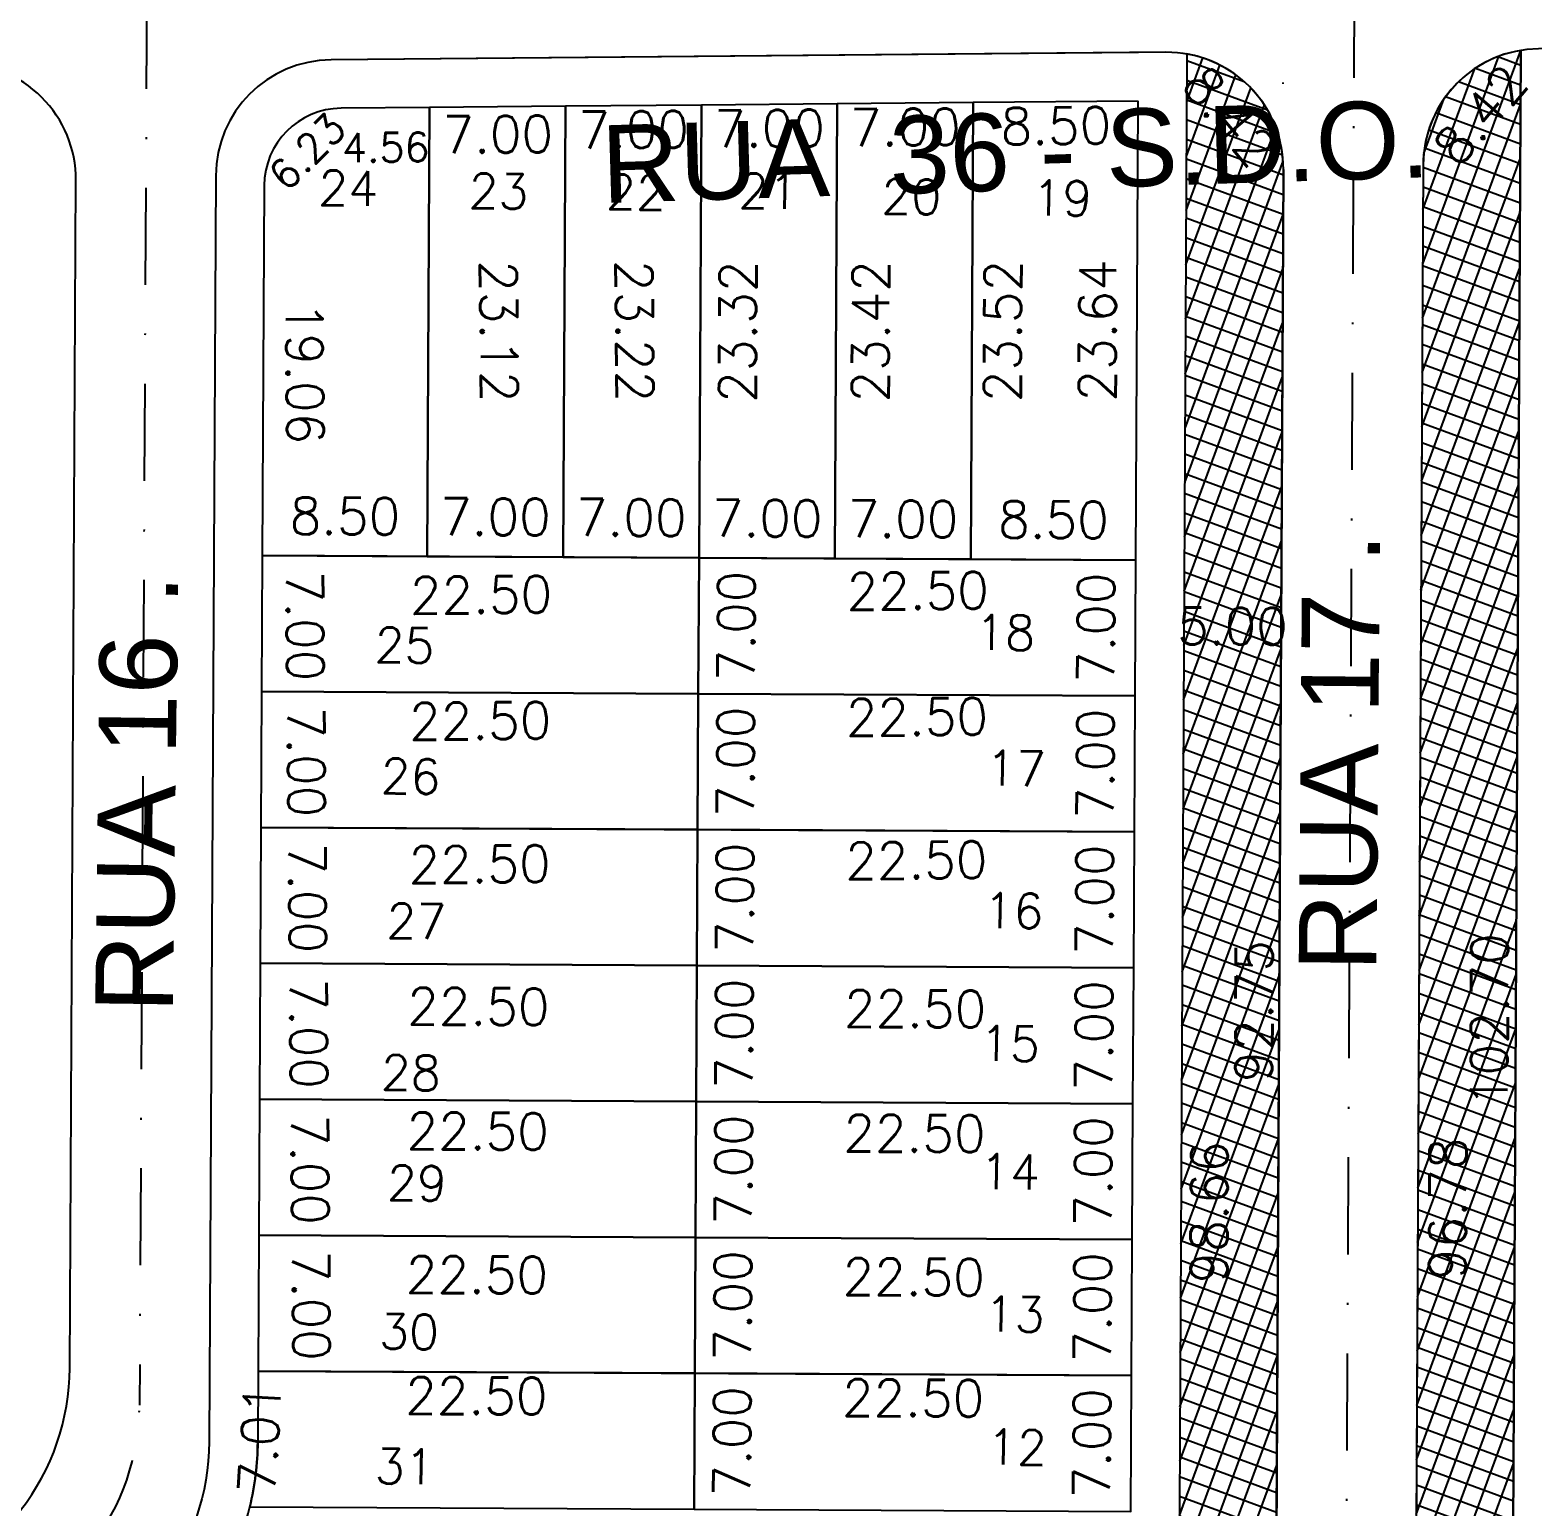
# Model space of a CAD drawing. Header units: millimetres. Extents: x -4430026 to 4783824, y 584 to 9593110.
# Drawn here: x 2604.3 to 2681.7, y 1428.9 to 1505 of the extents above; entities that cross this region are included whole.
import ezdxf
from ezdxf.enums import TextEntityAlignment as Align

# ---------------------------------------------------------------- set-up
doc = ezdxf.new("R2010")
doc.units = ezdxf.units.MM
doc.linetypes.add('CONTINUO', pattern=[0])
doc.linetypes.add('DASHDOT', pattern=[1, 0.5, -0.25, 0, -0.25])
for name, color, linetype in [('Bra-Rua Calçadas', 1, 'Continuous'), ('Calçada', 1, 'Continuous'), ('Cota', 8, 'Continuous'), ('EIXO DAS VIAS', 252, 'DASHDOT'), ('Lotes', 2, 'Continuous'), ('Nomes de Ruas', 3, 'Continuous'), ('Numero de lotes', 5, 'Continuous'), ('Área Verde Alameda etc.', 92, 'Continuous')]:
    doc.layers.add(name, color=color, linetype=linetype)
doc.styles.add('arcad1', font='romans.shx')
doc.styles.add('ARIAL', font='arial.ttf', dxfattribs={"height": 0.25})
doc.styles.add('ROMANS', font='romans.shx')
doc.dimstyles.new('BOLA100', dxfattribs={"dimscale": 0, "dimtxt": 1.9, "dimasz": 0.18, "dimexe": 0.18, "dimexo": 0.063, "dimgap": 0, "dimtad": 1, "dimzin": 4, "dimdsep": 46, "dimtxsty": 'ROMANS', "dimcen": 0.09, "dimse1": 1, "dimse2": 1, "dimsd1": 1, "dimsd2": 1, "dimclrt": 256, "dimaunit": 1, "dimadec": 4, "dimazin": 0, "dimtfac": 1.2, "dimtix": 1, "dimtmove": 2, "dimatfit": 3, "dimfxl": 1, "dimtvp": 2, "dimtolj": 1, "dimtzin": 4, "dimarcsym": 0})
pattern_1 = [(69.82082076, (-350710.31295, -9590084.73025), (-0.894034063135, 0.32857167248), []), (159.82082076, (-350710.31295, -9590084.73025), (-0.32857167248, -0.894034063135), [])]

# ---------------------------------------------------------------- blocks, each defined once
blk = doc.blocks.new('*D5198')
at = {"layer": 'DEFPOINTS', "color": 0}
for p in [(2616.008, 1435.94), (2638.507, 1435.824), (2638.496, 1433.657)]:
    blk.add_point(p, dxfattribs=at)
at = {"layer": 'Cota', "insert": (2627.251, 1434.665), "char_height": 1.9, "attachment_point": 5, "rotation": 359.70531, "style": 'ROMANS'}
blk.add_mtext('\\A1;22.50', dxfattribs=at)
blk = doc.blocks.new('*D5199')
at = {"layer": 'DEFPOINTS', "color": 0}
for p in [(2616.152, 1463.939), (2638.651, 1463.823), (2638.675, 1461.195)]:
    blk.add_point(p, dxfattribs=at)
at = {"layer": 'Cota', "insert": (2627.418, 1462.043), "char_height": 1.9, "attachment_point": 5, "rotation": 0.52059, "style": 'ROMANS'}
blk.add_mtext('\\A1;22.50', dxfattribs=at)
blk = doc.blocks.new('*D5200')
at = {"layer": 'DEFPOINTS', "color": 0}
for p in [(2616.188, 1470.939), (2638.687, 1470.823), (2638.708, 1468.578)]:
    blk.add_point(p, dxfattribs=at)
at = {"layer": 'Cota', "insert": (2627.451, 1469.426), "char_height": 1.9, "attachment_point": 5, "rotation": 0.52059, "style": 'ROMANS'}
blk.add_mtext('\\A1;22.50', dxfattribs=at)
blk = doc.blocks.new('*D5201')
at = {"layer": 'DEFPOINTS', "color": 0}
for p in [(2616.224, 1477.939), (2638.723, 1477.823), (2638.748, 1475.071)]:
    blk.add_point(p, dxfattribs=at)
at = {"layer": 'Cota', "insert": (2627.491, 1475.919), "char_height": 1.9, "attachment_point": 5, "rotation": 0.52059, "style": 'ROMANS'}
blk.add_mtext('\\A1;22.50', dxfattribs=at)
blk = doc.blocks.new('*D5202')
at = {"layer": 'DEFPOINTS', "color": 0}
for p in [(2615.051, 1496.837), (2614.953, 1477.78), (2617.549, 1477.804)]:
    blk.add_point(p, dxfattribs=at)
at = {"layer": 'Cota', "insert": (2618.412, 1487.34), "char_height": 1.9, "attachment_point": 5, "rotation": 270.52059, "style": 'ROMANS'}
blk.add_mtext('\\A1;19.06', dxfattribs=at)
blk = doc.blocks.new('*D5203')
at = {"layer": 'DEFPOINTS', "color": 0}
for p in [(2624.842, 1501.016), (2624.724, 1477.895), (2627.571, 1477.921)]:
    blk.add_point(p, dxfattribs=at)
at = {"layer": 'Cota', "insert": (2628.416, 1489.489), "char_height": 1.9, "attachment_point": 5, "rotation": 270.52059, "style": 'ROMANS'}
blk.add_mtext('\\A1;23.12', dxfattribs=at)
blk = doc.blocks.new('*D5204')
at = {"layer": 'DEFPOINTS', "color": 0}
for p in [(2624.842, 1501.016), (2631.842, 1500.98), (2631.863, 1498.717)]:
    blk.add_point(p, dxfattribs=at)
at = {"layer": 'Cota', "insert": (2628.355, 1499.635), "char_height": 1.9, "attachment_point": 5, "rotation": 0.52059, "style": 'ROMANS'}
blk.add_mtext('\\A1;7.00', dxfattribs=at)
blk = doc.blocks.new('*D5205')
at = {"layer": 'DEFPOINTS', "color": 0}
for p in [(2631.843, 1501.08), (2638.843, 1501.144), (2638.863, 1498.958)]:
    blk.add_point(p, dxfattribs=at)
at = {"layer": 'Cota', "insert": (2635.354, 1499.876), "char_height": 1.9, "attachment_point": 5, "rotation": 0.52059, "style": 'ROMANS'}
blk.add_mtext('\\A1;7.00', dxfattribs=at)
blk = doc.blocks.new('*D5206')
at = {"layer": 'DEFPOINTS', "color": 0}
for p in [(2631.843, 1501.08), (2631.723, 1477.859), (2634.561, 1477.885)]:
    blk.add_point(p, dxfattribs=at)
at = {"layer": 'Cota', "insert": (2635.406, 1489.503), "char_height": 1.9, "attachment_point": 5, "rotation": 270.52059, "style": 'ROMANS'}
blk.add_mtext('\\A1;23.22', dxfattribs=at)
blk = doc.blocks.new('*D5207')
at = {"layer": 'DEFPOINTS', "color": 0}
for p in [(2614.953, 1477.78), (2614.917, 1470.78), (2617.504, 1470.804)]:
    blk.add_point(p, dxfattribs=at)
at = {"layer": 'Cota', "insert": (2618.422, 1474.312), "char_height": 1.9, "attachment_point": 5, "rotation": 270.52059, "style": 'ROMANS'}
blk.add_mtext('\\A1;7.00', dxfattribs=at)
blk = doc.blocks.new('*D5208')
at = {"layer": 'DEFPOINTS', "color": 0}
for p in [(2614.917, 1470.78), (2614.881, 1463.781), (2617.568, 1463.805)]:
    blk.add_point(p, dxfattribs=at)
at = {"layer": 'Cota', "insert": (2618.486, 1467.313), "char_height": 1.9, "attachment_point": 5, "rotation": 270.52059, "style": 'ROMANS'}
blk.add_mtext('\\A1;7.00', dxfattribs=at)
blk = doc.blocks.new('*D5209')
at = {"layer": 'DEFPOINTS', "color": 0}
for p in [(2614.881, 1463.781), (2614.845, 1456.781), (2617.631, 1456.806)]:
    blk.add_point(p, dxfattribs=at)
at = {"layer": 'Cota', "insert": (2618.55, 1460.314), "char_height": 1.9, "attachment_point": 5, "rotation": 270.52059, "style": 'ROMANS'}
blk.add_mtext('\\A1;7.00', dxfattribs=at)
blk = doc.blocks.new('*D5210')
at = {"layer": 'DEFPOINTS', "color": 0}
for p in [(2614.845, 1456.781), (2614.809, 1449.781), (2617.695, 1449.807)]:
    blk.add_point(p, dxfattribs=at)
at = {"layer": 'Cota', "insert": (2618.613, 1453.315), "char_height": 1.9, "attachment_point": 5, "rotation": 270.52059, "style": 'ROMANS'}
blk.add_mtext('\\A1;7.00', dxfattribs=at)
blk = doc.blocks.new('*D5211')
at = {"layer": 'DEFPOINTS', "color": 0}
for p in [(2614.809, 1449.781), (2614.773, 1442.781), (2617.759, 1442.808)]:
    blk.add_point(p, dxfattribs=at)
at = {"layer": 'Cota', "insert": (2618.677, 1446.316), "char_height": 1.9, "attachment_point": 5, "rotation": 270.52059, "style": 'ROMANS'}
blk.add_mtext('\\A1;7.00', dxfattribs=at)
blk = doc.blocks.new('*D5212')
at = {"layer": 'DEFPOINTS', "color": 0}
for p in [(2614.773, 1442.781), (2614.737, 1435.781), (2617.822, 1435.809)]:
    blk.add_point(p, dxfattribs=at)
at = {"layer": 'Cota', "insert": (2618.74, 1439.317), "char_height": 1.9, "attachment_point": 5, "rotation": 270.52059, "style": 'ROMANS'}
blk.add_mtext('\\A1;7.00', dxfattribs=at)
blk = doc.blocks.new('*D5412')
at = {"layer": 'DEFPOINTS', "color": 0}
for p in [(2624.729, 1479), (2616.224, 1477.939), (2624.724, 1477.895)]:
    blk.add_point(p, dxfattribs=at)
at = {"layer": 'Cota', "insert": (2620.484, 1479.972), "char_height": 1.9, "attachment_point": 5, "rotation": 359.70531, "style": 'ROMANS'}
blk.add_mtext('\\A1;8.50', dxfattribs=at)
blk = doc.blocks.new('*D5414')
at = {"layer": 'DEFPOINTS', "color": 0}
for p in [(2631.729, 1478.964), (2624.724, 1477.895), (2631.723, 1477.859)]:
    blk.add_point(p, dxfattribs=at)
at = {"layer": 'Cota', "insert": (2628.234, 1479.932), "char_height": 1.9, "attachment_point": 5, "rotation": 359.70531, "style": 'ROMANS'}
blk.add_mtext('\\A1;7.00', dxfattribs=at)
blk = doc.blocks.new('*D5415')
at = {"layer": 'DEFPOINTS', "color": 0}
for p in [(2638.729, 1478.928), (2631.723, 1477.859), (2638.723, 1477.823)]:
    blk.add_point(p, dxfattribs=at)
at = {"layer": 'Cota', "insert": (2635.234, 1479.896), "char_height": 1.9, "attachment_point": 5, "rotation": 359.70531, "style": 'ROMANS'}
blk.add_mtext('\\A1;7.00', dxfattribs=at)
blk = doc.blocks.new('*D6518')
at = {"layer": 'DEFPOINTS', "color": 0}
for p in [(2616.116, 1456.939), (2638.615, 1456.824), (2638.599, 1453.705)]:
    blk.add_point(p, dxfattribs=at)
at = {"layer": 'Cota', "insert": (2627.354, 1454.713), "char_height": 1.9, "attachment_point": 5, "rotation": 359.70531, "style": 'ROMANS'}
blk.add_mtext('\\A1;22.50', dxfattribs=at)
blk = doc.blocks.new('*D6519')
at = {"layer": 'DEFPOINTS', "color": 0}
for p in [(2616.08, 1449.939), (2638.579, 1449.824), (2638.566, 1447.286)]:
    blk.add_point(p, dxfattribs=at)
at = {"layer": 'Cota', "insert": (2627.321, 1448.293), "char_height": 1.9, "attachment_point": 5, "rotation": 359.70531, "style": 'ROMANS'}
blk.add_mtext('\\A1;22.50', dxfattribs=at)
blk = doc.blocks.new('*D6520')
at = {"layer": 'DEFPOINTS', "color": 0}
for p in [(2616.044, 1442.939), (2638.543, 1442.824), (2638.528, 1439.89)]:
    blk.add_point(p, dxfattribs=at)
at = {"layer": 'Cota', "insert": (2627.283, 1440.898), "char_height": 1.9, "attachment_point": 5, "rotation": 359.70531, "style": 'ROMANS'}
blk.add_mtext('\\A1;22.50', dxfattribs=at)
blk = doc.blocks.new('*D6526')
at = {"layer": 'DEFPOINTS', "color": 0}
for p in [(2638.507, 1435.824), (2641.391, 1435.809), (2638.471, 1428.824)]:
    blk.add_point(p, dxfattribs=at)
at = {"layer": 'Cota', "insert": (2640.423, 1432.314), "char_height": 1.9, "attachment_point": 5, "rotation": 89.70531, "style": 'ROMANS'}
blk.add_mtext('\\A1;7.00', dxfattribs=at)
blk = doc.blocks.new('*D6527')
at = {"layer": 'DEFPOINTS', "color": 0}
for p in [(2638.543, 1442.824), (2641.427, 1442.809), (2638.507, 1435.824)]:
    blk.add_point(p, dxfattribs=at)
at = {"layer": 'Cota', "insert": (2640.459, 1439.314), "char_height": 1.9, "attachment_point": 5, "rotation": 89.70531, "style": 'ROMANS'}
blk.add_mtext('\\A1;7.00', dxfattribs=at)
blk = doc.blocks.new('*D6528')
at = {"layer": 'DEFPOINTS', "color": 0}
for p in [(2638.579, 1449.824), (2641.463, 1449.809), (2638.543, 1442.824)]:
    blk.add_point(p, dxfattribs=at)
at = {"layer": 'Cota', "insert": (2640.495, 1446.314), "char_height": 1.9, "attachment_point": 5, "rotation": 89.70531, "style": 'ROMANS'}
blk.add_mtext('\\A1;7.00', dxfattribs=at)
blk = doc.blocks.new('*D6529')
at = {"layer": 'DEFPOINTS', "color": 0}
for p in [(2638.615, 1456.824), (2641.499, 1456.809), (2638.579, 1449.824)]:
    blk.add_point(p, dxfattribs=at)
at = {"layer": 'Cota', "insert": (2640.531, 1453.314), "char_height": 1.9, "attachment_point": 5, "rotation": 89.70531, "style": 'ROMANS'}
blk.add_mtext('\\A1;7.00', dxfattribs=at)
blk = doc.blocks.new('*D6530')
at = {"layer": 'DEFPOINTS', "color": 0}
for p in [(2638.651, 1463.823), (2641.535, 1463.809), (2638.615, 1456.824)]:
    blk.add_point(p, dxfattribs=at)
at = {"layer": 'Cota', "insert": (2640.567, 1460.314), "char_height": 1.9, "attachment_point": 5, "rotation": 89.70531, "style": 'ROMANS'}
blk.add_mtext('\\A1;7.00', dxfattribs=at)
blk = doc.blocks.new('*D6531')
at = {"layer": 'DEFPOINTS', "color": 0}
for p in [(2638.687, 1470.823), (2641.571, 1470.809), (2638.651, 1463.823)]:
    blk.add_point(p, dxfattribs=at)
at = {"layer": 'Cota', "insert": (2640.603, 1467.313), "char_height": 1.9, "attachment_point": 5, "rotation": 89.70531, "style": 'ROMANS'}
blk.add_mtext('\\A1;7.00', dxfattribs=at)
blk = doc.blocks.new('*D6532')
at = {"layer": 'DEFPOINTS', "color": 0}
for p in [(2638.723, 1477.823), (2641.607, 1477.808), (2638.687, 1470.823)]:
    blk.add_point(p, dxfattribs=at)
at = {"layer": 'Cota', "insert": (2640.639, 1474.313), "char_height": 1.9, "attachment_point": 5, "rotation": 89.70531, "style": 'ROMANS'}
blk.add_mtext('\\A1;7.00', dxfattribs=at)
blk = doc.blocks.new('*D6533')
at = {"layer": 'DEFPOINTS', "color": 0}
for p in [(2638.843, 1501.144), (2641.727, 1501.129), (2638.723, 1477.823)]:
    blk.add_point(p, dxfattribs=at)
at = {"layer": 'Cota', "insert": (2640.717, 1489.474), "char_height": 1.9, "attachment_point": 5, "rotation": 89.70531, "style": 'ROMANS'}
blk.add_mtext('\\A1;23.32', dxfattribs=at)
blk = doc.blocks.new('*D6535')
at = {"layer": 'DEFPOINTS', "color": 0}
for p in [(2659.923, 1435.714), (2661.007, 1435.708), (2660.971, 1428.708)]:
    blk.add_point(p, dxfattribs=at)
at = {"layer": 'Cota', "insert": (2658.955, 1432.219), "char_height": 1.9, "attachment_point": 5, "rotation": 89.70531, "style": 'ROMANS'}
blk.add_mtext('\\A1;7.00', dxfattribs=at)
blk = doc.blocks.new('*D6536')
at = {"layer": 'DEFPOINTS', "color": 0}
for p in [(2659.959, 1442.714), (2661.043, 1442.708), (2661.007, 1435.708)]:
    blk.add_point(p, dxfattribs=at)
at = {"layer": 'Cota', "insert": (2658.991, 1439.219), "char_height": 1.9, "attachment_point": 5, "rotation": 89.70531, "style": 'ROMANS'}
blk.add_mtext('\\A1;7.00', dxfattribs=at)
blk = doc.blocks.new('*D6537')
at = {"layer": 'DEFPOINTS', "color": 0}
for p in [(2659.995, 1449.714), (2661.079, 1449.708), (2661.043, 1442.708)]:
    blk.add_point(p, dxfattribs=at)
at = {"layer": 'Cota', "insert": (2659.027, 1446.218), "char_height": 1.9, "attachment_point": 5, "rotation": 89.70531, "style": 'ROMANS'}
blk.add_mtext('\\A1;7.00', dxfattribs=at)
blk = doc.blocks.new('*D6538')
at = {"layer": 'DEFPOINTS', "color": 0}
for p in [(2660.031, 1456.713), (2661.115, 1456.708), (2661.079, 1449.708)]:
    blk.add_point(p, dxfattribs=at)
at = {"layer": 'Cota', "insert": (2659.063, 1453.218), "char_height": 1.9, "attachment_point": 5, "rotation": 89.70531, "style": 'ROMANS'}
blk.add_mtext('\\A1;7.00', dxfattribs=at)
blk = doc.blocks.new('*D6539')
at = {"layer": 'DEFPOINTS', "color": 0}
for p in [(2660.067, 1463.713), (2661.151, 1463.708), (2661.115, 1456.708)]:
    blk.add_point(p, dxfattribs=at)
at = {"layer": 'Cota', "insert": (2659.099, 1460.218), "char_height": 1.9, "attachment_point": 5, "rotation": 89.70531, "style": 'ROMANS'}
blk.add_mtext('\\A1;7.00', dxfattribs=at)
blk = doc.blocks.new('*D6540')
at = {"layer": 'DEFPOINTS', "color": 0}
for p in [(2660.103, 1470.713), (2661.187, 1470.708), (2661.151, 1463.708)]:
    blk.add_point(p, dxfattribs=at)
at = {"layer": 'Cota', "insert": (2659.135, 1467.218), "char_height": 1.9, "attachment_point": 5, "rotation": 89.70531, "style": 'ROMANS'}
blk.add_mtext('\\A1;7.00', dxfattribs=at)
blk = doc.blocks.new('*D6541')
at = {"layer": 'DEFPOINTS', "color": 0}
for p in [(2660.139, 1477.713), (2661.223, 1477.708), (2661.187, 1470.708)]:
    blk.add_point(p, dxfattribs=at)
at = {"layer": 'Cota', "insert": (2659.171, 1474.218), "char_height": 1.9, "attachment_point": 5, "rotation": 89.70531, "style": 'ROMANS'}
blk.add_mtext('\\A1;7.00', dxfattribs=at)
blk = doc.blocks.new('*D6542')
at = {"layer": 'DEFPOINTS', "color": 0}
for p in [(2660.261, 1501.354), (2661.345, 1501.348), (2661.223, 1477.708)]:
    blk.add_point(p, dxfattribs=at)
at = {"layer": 'Cota', "insert": (2659.25, 1489.538), "char_height": 1.9, "attachment_point": 5, "rotation": 89.70531, "style": 'ROMANS'}
blk.add_mtext('\\A1;23.64', dxfattribs=at)
blk = doc.blocks.new('*D6543')
at = {"layer": 'DEFPOINTS', "color": 0}
for p in [(2638.723, 1477.823), (2661.223, 1477.708), (2661.245, 1475.275)]:
    blk.add_point(p, dxfattribs=at)
at = {"layer": 'Cota', "insert": (2649.988, 1476.123), "char_height": 1.9, "attachment_point": 5, "rotation": 0.52059, "style": 'ROMANS'}
blk.add_mtext('\\A1;22.50', dxfattribs=at)
blk = doc.blocks.new('*D6544')
at = {"layer": 'DEFPOINTS', "color": 0}
for p in [(2638.615, 1456.824), (2661.115, 1456.708), (2661.099, 1453.59)]:
    blk.add_point(p, dxfattribs=at)
at = {"layer": 'Cota', "insert": (2649.854, 1454.597), "char_height": 1.9, "attachment_point": 5, "rotation": 359.70531, "style": 'ROMANS'}
blk.add_mtext('\\A1;22.50', dxfattribs=at)
blk = doc.blocks.new('*D6545')
at = {"layer": 'DEFPOINTS', "color": 0}
for p in [(2638.579, 1449.824), (2661.079, 1449.708), (2661.066, 1447.17)]:
    blk.add_point(p, dxfattribs=at)
at = {"layer": 'Cota', "insert": (2649.821, 1448.178), "char_height": 1.9, "attachment_point": 5, "rotation": 359.70531, "style": 'ROMANS'}
blk.add_mtext('\\A1;22.50', dxfattribs=at)
blk = doc.blocks.new('*D6546')
at = {"layer": 'DEFPOINTS', "color": 0}
for p in [(2638.543, 1442.824), (2661.043, 1442.708), (2661.028, 1439.774)]:
    blk.add_point(p, dxfattribs=at)
at = {"layer": 'Cota', "insert": (2649.783, 1440.782), "char_height": 1.9, "attachment_point": 5, "rotation": 359.70531, "style": 'ROMANS'}
blk.add_mtext('\\A1;22.50', dxfattribs=at)
blk = doc.blocks.new('*D6548')
at = {"layer": 'DEFPOINTS', "color": 0}
for p in [(2645.844, 1501.207), (2648.568, 1501.193), (2645.723, 1477.787)]:
    blk.add_point(p, dxfattribs=at)
at = {"layer": 'Cota', "insert": (2647.558, 1489.488), "char_height": 1.9, "attachment_point": 5, "rotation": 89.70531, "style": 'ROMANS'}
blk.add_mtext('\\A1;23.42', dxfattribs=at)
blk = doc.blocks.new('*D6549')
at = {"layer": 'DEFPOINTS', "color": 0}
for p in [(2652.844, 1501.271), (2655.374, 1501.258), (2652.723, 1477.751)]:
    blk.add_point(p, dxfattribs=at)
at = {"layer": 'Cota', "insert": (2654.364, 1489.503), "char_height": 1.9, "attachment_point": 5, "rotation": 89.70531, "style": 'ROMANS'}
blk.add_mtext('\\A1;23.52', dxfattribs=at)
blk = doc.blocks.new('*D6550')
at = {"layer": 'DEFPOINTS', "color": 0}
for p in [(2652.729, 1478.856), (2645.723, 1477.787), (2652.723, 1477.751)]:
    blk.add_point(p, dxfattribs=at)
at = {"layer": 'Cota', "insert": (2649.234, 1479.824), "char_height": 1.9, "attachment_point": 5, "rotation": 359.70531, "style": 'ROMANS'}
blk.add_mtext('\\A1;7.00', dxfattribs=at)
blk = doc.blocks.new('*D6552')
at = {"layer": 'DEFPOINTS', "color": 0}
for p in [(2645.844, 1501.207), (2652.844, 1501.271), (2652.864, 1499.085)]:
    blk.add_point(p, dxfattribs=at)
at = {"layer": 'Cota', "insert": (2649.355, 1500.003), "char_height": 1.9, "attachment_point": 5, "rotation": 0.52059, "style": 'ROMANS'}
blk.add_mtext('\\A1;7.00', dxfattribs=at)
blk = doc.blocks.new('*D6553')
at = {"layer": 'DEFPOINTS', "color": 0}
for p in [(2645.844, 1501.207), (2638.843, 1501.144), (2645.864, 1499.021)]:
    blk.add_point(p, dxfattribs=at)
at = {"layer": 'Cota', "insert": (2642.355, 1499.94), "char_height": 1.9, "attachment_point": 5, "rotation": 0.52059, "style": 'ROMANS'}
blk.add_mtext('\\A1;7.00', dxfattribs=at)
blk = doc.blocks.new('*D6554')
at = {"layer": 'DEFPOINTS', "color": 0}
for p in [(2661.229, 1478.812), (2652.723, 1477.751), (2661.223, 1477.708)]:
    blk.add_point(p, dxfattribs=at)
at = {"layer": 'Cota', "insert": (2656.984, 1479.784), "char_height": 1.9, "attachment_point": 5, "rotation": 359.70531, "style": 'ROMANS'}
blk.add_mtext('\\A1;8.50', dxfattribs=at)
blk = doc.blocks.new('*D6556')
at = {"layer": 'DEFPOINTS', "color": 0}
for p in [(2652.844, 1501.271), (2661.345, 1501.348), (2661.365, 1499.162)]:
    blk.add_point(p, dxfattribs=at)
at = {"layer": 'Cota', "insert": (2657.106, 1500.074), "char_height": 1.9, "attachment_point": 5, "rotation": 0.52059, "style": 'ROMANS'}
blk.add_mtext('\\A1;8.50', dxfattribs=at)
blk = doc.blocks.new('*D7169')
at = {"layer": 'DEFPOINTS', "color": 0}
for p in [(2638.507, 1435.824, 51.854), (2661.007, 1435.708, 51.854), (2660.996, 1433.542)]:
    blk.add_point(p, dxfattribs=at)
at = {"layer": 'Cota', "insert": (2649.751, 1434.55), "char_height": 1.9, "attachment_point": 5, "rotation": 359.70531, "style": 'ROMANS'}
blk.add_mtext('\\A1;22.50', dxfattribs=at)
blk = doc.blocks.new('*D7170')
at = {"layer": 'DEFPOINTS', "color": 0}
for p in [(2638.651, 1463.823, 51.854), (2661.151, 1463.708, 51.854), (2661.172, 1461.4)]:
    blk.add_point(p, dxfattribs=at)
at = {"layer": 'Cota', "insert": (2649.915, 1462.247), "char_height": 1.9, "attachment_point": 5, "rotation": 0.52059, "style": 'ROMANS'}
blk.add_mtext('\\A1;22.50', dxfattribs=at)
blk = doc.blocks.new('*D7171')
at = {"layer": 'DEFPOINTS', "color": 0}
for p in [(2638.687, 1470.823, 51.854), (2661.187, 1470.708, 51.854), (2661.205, 1468.782)]:
    blk.add_point(p, dxfattribs=at)
at = {"layer": 'Cota', "insert": (2649.948, 1469.63), "char_height": 1.9, "attachment_point": 5, "rotation": 0.52059, "style": 'ROMANS'}
blk.add_mtext('\\A1;22.50', dxfattribs=at)
blk = doc.blocks.new('*D7172')
at = {"layer": 'DEFPOINTS', "color": 0}
for p in [(2614.101, 1436.098, 51.854), (2617.254, 1435.906), (2613.676, 1429.1, 51.854)]:
    blk.add_point(p, dxfattribs=at)
at = {"layer": 'Cota', "insert": (2616.093, 1432.465), "char_height": 1.9, "attachment_point": 5, "rotation": 86.51934, "style": 'ROMANS'}
blk.add_mtext('\\A1;7.01', dxfattribs=at)
blk = doc.blocks.new('*D7315')
at = {"layer": 'DEFPOINTS', "color": 0}
for p in [(2645.729, 1478.892), (2638.723, 1477.823, 51.854), (2645.723, 1477.787)]:
    blk.add_point(p, dxfattribs=at)
at = {"layer": 'Cota', "insert": (2642.234, 1479.86), "char_height": 1.9, "attachment_point": 5, "rotation": 359.70531, "style": 'ROMANS'}
blk.add_mtext('\\A1;7.00', dxfattribs=at)
blk = doc.blocks.new('*D7563')
at = {"layer": 'DEFPOINTS', "color": 0}
for p in [(2663.701, 1473.365), (2668.701, 1473.34), (2668.701, 1473.34)]:
    blk.add_point(p, dxfattribs=at)
at = {"layer": 'Cota', "insert": (2666.206, 1474.303), "char_height": 1.9, "attachment_point": 5, "rotation": 359.70531, "style": 'ROMANS'}
blk.add_mtext('\\A1;5.00', dxfattribs=at)
blk = doc.blocks.new('*D7565')
at = {"layer": 'DEFPOINTS', "color": 0}
for p in [(2663.857, 1503.772), (2663.35, 1405.112), (2665.525, 1405.101)]:
    blk.add_point(p, dxfattribs=at)
at = {"layer": 'Cota', "insert": (2665.005, 1444.121), "char_height": 1.9, "attachment_point": 5, "rotation": 89.70531, "style": 'ROMANS'}
blk.add_mtext('\\A1;98.66', dxfattribs=at)
blk = doc.blocks.new('*D7566')
at = {"layer": 'DEFPOINTS', "color": 0}
for p in [(2668.446, 1497.833), (2668.827, 1497.831), (2668.35, 1405.086)]:
    blk.add_point(p, dxfattribs=at)
at = {"layer": 'Cota', "insert": (2667.311, 1454.474), "char_height": 1.9, "attachment_point": 5, "rotation": 89.70531, "style": 'ROMANS'}
blk.add_mtext('\\A1;92.75', dxfattribs=at)
blk = doc.blocks.new('*D7567')
at = {"layer": 'DEFPOINTS', "color": 0}
for p in [(2676.028, 1498.067), (2675.53, 1401.287), (2677.715, 1401.275)]:
    blk.add_point(p, dxfattribs=at)
at = {"layer": 'Cota', "insert": (2677.292, 1444.302), "char_height": 1.9, "attachment_point": 5, "rotation": 89.70531, "style": 'ROMANS'}
blk.add_mtext('\\A1;96.78', dxfattribs=at)
blk = doc.blocks.new('*D7568')
at = {"layer": 'DEFPOINTS', "color": 0}
for p in [(2680.6, 1503.959), (2681.058, 1503.957), (2680.53, 1401.261)]:
    blk.add_point(p, dxfattribs=at)
at = {"layer": 'Cota', "insert": (2679.437, 1454.012), "char_height": 1.9, "attachment_point": 5, "rotation": 89.70531, "style": 'ROMANS'}
blk.add_mtext('\\A1;102.70', dxfattribs=at)

msp = doc.modelspace()

# ---------------------------------------------------------------- hatches: boundary and pattern name
at = {"layer": 'Área Verde Alameda etc.'}
h = msp.add_hatch(dxfattribs=at)
h.set_pattern_fill('ANSI37', color=256, scale=0.3, angle=24.82082, style=0)
h.set_pattern_definition(pattern_1)
edge = h.paths.add_edge_path()
edge.add_arc((2662.827, 1497.861), 6, 359.70531, 440.11124)
edge.add_line((2663.857, 1503.772), (2663.35, 1405.112))
edge.add_arc((2656.35, 1405.148), 7, 322.09358, 359.70531, ccw=False)
edge.add_line((2661.873, 1400.847), (2626.01, 1354.79))
edge.add_arc((2628.855, 1360.072), 6, 241.68765, 322.09358)
edge.add_line((2633.59, 1356.386), (2665.818, 1397.776))
edge.add_arc((2656.35, 1405.148), 12, 322.09358, 359.70531)
edge.add_line((2668.35, 1405.086), (2668.827, 1497.831))
h = msp.add_hatch(dxfattribs=at)
h.set_pattern_fill('ANSI37', color=256, scale=0.3, angle=24.82082, style=0)
h.set_pattern_definition(pattern_1)
edge = h.paths.add_edge_path()
edge.add_arc((2682.028, 1498.036), 6, 99.29938, 142.09358)
edge.add_arc((2682.028, 1498.036), 6, 142.09358, 179.70531)
edge.add_line((2676.028, 1498.067), (2675.53, 1401.287))
edge.add_arc((2663.53, 1401.348), 12, 322.09358, 359.70531, ccw=False)
edge.add_line((2672.999, 1393.976), (2640.147, 1351.787))
edge.add_arc((2644.882, 1348.1), 6, 142.09358, 222.49951)
edge.add_line((2640.458, 1344.047), (2676.944, 1390.904))
edge.add_arc((2663.53, 1401.348), 17, 322.09358, 359.70531)
edge.add_line((2680.53, 1401.261), (2681.058, 1503.957))

# ---------------------------------------------------------------- linework, layer by layer
at = {"layer": 'Bra-Rua Calçadas'}
for points in [[(2668.827, 1497.831, 0.365977), (2663.857, 1503.772), (2663.35, 1405.112, -0.165602), (2661.873, 1400.847), (2626.01, 1354.79, 0.365977), (2633.59, 1356.386), (2665.818, 1397.776, 0.165602), (2668.35, 1405.086)], [(2681.058, 1503.957, 0.188926), (2677.294, 1501.722, 0.165602), (2676.028, 1498.067), (2675.53, 1401.287, -0.165602), (2672.999, 1393.976), (2640.147, 1351.787, 0.365977), (2640.458, 1344.047), (2676.944, 1390.904, 0.165602), (2680.53, 1401.261)]]:
    msp.add_lwpolyline(points, format="xyb", close=True, dxfattribs=at)
at = {"layer": 'Calçada'}
msp.add_line((2668.82, 1502.242, 2.439), (2668.82, 1502.295, 2.439), dxfattribs=at)
at = {"layer": 'Calçada', "lineweight": -3}
for p, q in [((2668.827, 1497.831), (2668.35, 1405.086)), ((2676.028, 1498.067), (2675.53, 1401.287)), ((2676.028, 1498.067), (2675.53, 1401.287))]:
    msp.add_line(p, q, dxfattribs=at)
for points in [[(2731.03, 1498.396, 0.418387), (2724.976, 1504.426), (2681.973, 1504.036, 0.410052), (2676.028, 1498.067), (2675.53, 1401.287, -0.165602), (2672.999, 1393.976), (2640.147, 1351.787, 0.414214), (2641.195, 1343.366), (2679.068, 1313.876, 0.414214), (2687.488, 1314.924), (2727.859, 1366.771, 0.165602), (2730.391, 1374.082)], [(2731.03, 1498.396, 0.418387), (2724.976, 1504.426), (2681.973, 1504.036, 0.410052), (2676.028, 1498.067), (2675.53, 1401.287, -0.165602), (2672.999, 1393.976), (2640.147, 1351.787, 0.414214), (2641.195, 1343.366), (2679.068, 1313.876, 0.414214), (2687.488, 1314.924), (2727.859, 1366.771, 0.165602), (2730.391, 1374.082)], [(2606.623, 1497.265, 0.418387), (2600.568, 1503.296), (2433.558, 1501.779, 0.410052), (2427.613, 1495.81), (2427.372, 1448.903, 0.507547), (2474.104, 1414.355), (2496.321, 1421.293, -0.245862), (2554.72, 1410.701), (2571.762, 1397.431, 0.414214), (2580.182, 1398.479), (2603.777, 1428.78, 0.165602), (2606.308, 1436.091)], [(2606.623, 1497.265, 0.418387), (2600.568, 1503.296), (2433.558, 1501.779, 0.410052), (2427.613, 1495.81), (2427.372, 1448.903, 0.507547), (2474.104, 1414.355), (2496.321, 1421.293, -0.245862), (2554.72, 1410.701), (2571.762, 1397.431, 0.414214), (2580.182, 1398.479), (2603.777, 1428.78, 0.165602), (2606.308, 1436.091)]]:
    msp.add_lwpolyline(points, format="xyb", close=True, dxfattribs=at)
for points in [[(2668.35, 1405.086, -0.165602), (2665.818, 1397.776, 0.165602), (2668.35, 1405.086, -0.165602), (2665.818, 1397.776, 0.165602), (2668.35, 1405.086), (2668.827, 1497.831, 0.418387), (2662.772, 1503.861), (2619.77, 1503.47, 0.410052), (2613.824, 1497.502), (2613.489, 1432.291, -0.165602), (2610.957, 1424.981), (2586.249, 1393.248, 0.414214), (2587.297, 1384.828), (2625.169, 1355.338, 0.414214), (2633.59, 1356.386), (2665.818, 1397.776), (2633.59, 1356.386)], [(2661.358, 1503.848), (2619.77, 1503.47, 0.410052), (2613.824, 1497.502), (2613.489, 1432.291, -0.165602), (2610.957, 1424.981), (2586.249, 1393.248, 0.414214), (2587.297, 1384.828), (2623.986, 1356.26)]]:
    msp.add_lwpolyline(points, format="xyb", dxfattribs=at)
at = {"layer": 'EIXO DAS VIAS', "ltscale": 10}
for p, q in [((2672.477, 1507.55, 103.708), (2671.94, 1403.187, 103.708)), ((2610.273, 1506.984, 103.708), (2609.899, 1434.191, 103.708))]:
    msp.add_line(p, q, dxfattribs=at)
msp.add_arc((2597.899, 1434.253, 103.708), 12, 322.09358, 359.70531, dxfattribs=at)
at = {"layer": 'Lotes', "linetype": 'CONTINUO', "lineweight": -3}
for p, q in [((2645.844, 1501.207), (2638.843, 1501.144)), ((2645.844, 1501.207), (2645.723, 1477.787)), ((2645.723, 1477.787), (2645.844, 1501.207)), ((2652.844, 1501.271), (2645.844, 1501.207)), ((2652.723, 1477.751), (2652.844, 1501.271)), ((2652.844, 1501.271), (2652.723, 1477.751)), ((2661.345, 1501.348), (2652.844, 1501.271)), ((2624.842, 1501.016), (2620.285, 1500.975)), ((2624.724, 1477.895), (2624.842, 1501.016)), ((2624.842, 1501.016), (2624.724, 1477.895)), ((2631.843, 1501.08), (2624.842, 1501.016)), ((2631.723, 1477.859), (2631.843, 1501.08)), ((2631.843, 1501.08), (2631.723, 1477.859)), ((2638.843, 1501.144), (2631.843, 1501.08)), ((2638.723, 1477.823), (2638.843, 1501.144)), ((2638.843, 1501.144), (2638.723, 1477.823)), ((2616.322, 1496.996), (2616.224, 1477.939)), ((2616.224, 1477.939), (2616.188, 1470.939)), ((2616.224, 1477.939), (2624.724, 1477.895)), ((2638.723, 1477.823), (2616.224, 1477.939)), ((2624.724, 1477.895), (2631.723, 1477.859)), ((2631.723, 1477.859), (2638.723, 1477.823)), ((2638.687, 1470.823), (2638.723, 1477.823)), ((2638.723, 1477.823), (2638.687, 1470.823)), ((2661.223, 1477.708), (2638.723, 1477.823)), ((2638.723, 1477.823), (2645.723, 1477.787)), ((2645.723, 1477.787), (2652.723, 1477.751)), ((2652.723, 1477.751), (2661.223, 1477.708)), ((2616.188, 1470.939), (2616.152, 1463.939)), ((2616.188, 1470.939), (2638.687, 1470.823)), ((2638.687, 1470.823), (2616.188, 1470.939)), ((2638.651, 1463.823), (2638.687, 1470.823)), ((2638.687, 1470.823), (2638.651, 1463.823)), ((2638.687, 1470.823), (2661.187, 1470.708)), ((2661.187, 1470.708), (2638.687, 1470.823)), ((2616.152, 1463.939), (2616.116, 1456.939)), ((2616.152, 1463.939), (2638.651, 1463.823)), ((2638.651, 1463.823), (2616.152, 1463.939)), ((2638.615, 1456.824), (2638.651, 1463.823)), ((2638.651, 1463.823), (2638.615, 1456.824)), ((2638.651, 1463.823), (2661.151, 1463.708)), ((2661.151, 1463.708), (2638.651, 1463.823)), ((2616.116, 1456.939), (2616.08, 1449.939)), ((2616.116, 1456.939), (2638.615, 1456.824)), ((2638.615, 1456.824), (2616.116, 1456.939)), ((2638.579, 1449.824), (2638.615, 1456.824)), ((2638.615, 1456.824), (2638.579, 1449.824)), ((2638.615, 1456.824), (2661.115, 1456.708)), ((2661.115, 1456.708), (2638.615, 1456.824)), ((2616.08, 1449.939), (2616.044, 1442.939)), ((2616.08, 1449.939), (2638.579, 1449.824)), ((2638.579, 1449.824), (2616.08, 1449.939)), ((2638.543, 1442.824), (2638.579, 1449.824)), ((2638.579, 1449.824), (2638.543, 1442.824)), ((2638.579, 1449.824), (2661.079, 1449.708)), ((2661.079, 1449.708), (2638.579, 1449.824)), ((2616.044, 1442.939), (2616.008, 1435.94)), ((2616.044, 1442.939), (2638.543, 1442.824)), ((2638.543, 1442.824), (2616.044, 1442.939)), ((2638.507, 1435.824), (2638.543, 1442.824)), ((2638.543, 1442.824), (2638.507, 1435.824)), ((2638.543, 1442.824), (2661.043, 1442.708)), ((2661.043, 1442.708), (2638.543, 1442.824)), ((2616.008, 1435.94), (2615.989, 1432.278)), ((2616.008, 1435.94), (2638.507, 1435.824)), ((2638.507, 1435.824), (2616.008, 1435.94)), ((2638.471, 1428.824), (2638.507, 1435.824)), ((2638.507, 1435.824), (2638.471, 1428.824)), ((2638.507, 1435.824), (2661.007, 1435.708)), ((2661.007, 1435.708), (2638.507, 1435.824))]:
    msp.add_line(p, q, dxfattribs=at)
at = {"layer": 'Lotes'}
for p, q in [((2645.844, 1501.207), (2645.723, 1477.787)), ((2652.844, 1501.271), (2645.844, 1501.207)), ((2652.723, 1477.751), (2652.844, 1501.271)), ((2652.844, 1501.271), (2652.723, 1477.751)), ((2661.345, 1501.348), (2652.844, 1501.271)), ((2638.723, 1477.823), (2638.687, 1470.823)), ((2661.223, 1477.708), (2638.723, 1477.823)), ((2645.723, 1477.787), (2652.723, 1477.751)), ((2652.723, 1477.751), (2661.223, 1477.708)), ((2638.687, 1470.823), (2638.651, 1463.823)), ((2638.687, 1470.823), (2661.187, 1470.708)), ((2661.187, 1470.708), (2638.687, 1470.823)), ((2638.651, 1463.823), (2638.615, 1456.824)), ((2661.151, 1463.708), (2638.651, 1463.823)), ((2638.651, 1463.823), (2661.151, 1463.708)), ((2638.615, 1456.824), (2638.579, 1449.824)), ((2661.115, 1456.708), (2638.615, 1456.824)), ((2638.615, 1456.824), (2661.115, 1456.708)), ((2638.579, 1449.824), (2638.543, 1442.824)), ((2638.579, 1449.824), (2661.079, 1449.708)), ((2661.079, 1449.708), (2638.579, 1449.824)), ((2638.543, 1442.824), (2638.507, 1435.824)), ((2661.043, 1442.708), (2638.543, 1442.824)), ((2638.543, 1442.824), (2661.043, 1442.708)), ((2638.507, 1435.824), (2638.471, 1428.824)), ((2638.507, 1435.824), (2661.007, 1435.708)), ((2661.007, 1435.708), (2638.507, 1435.824))]:
    msp.add_line(p, q, dxfattribs=at)
at = {"layer": 'Lotes', "lineweight": -3}
for p, q in [((2645.723, 1477.787), (2645.844, 1501.207)), ((2652.723, 1477.751), (2652.844, 1501.271)), ((2624.724, 1477.895), (2624.842, 1501.016)), ((2631.723, 1477.859), (2631.843, 1501.08)), ((2616.224, 1477.939), (2661.223, 1477.708)), ((2616.188, 1470.939), (2661.187, 1470.708)), ((2616.152, 1463.939), (2661.151, 1463.708)), ((2616.116, 1456.939), (2661.115, 1456.708)), ((2616.08, 1449.939), (2661.079, 1449.708)), ((2616.044, 1442.939), (2661.043, 1442.708)), ((2616.008, 1435.94), (2661.007, 1435.708))]:
    msp.add_line(p, q, dxfattribs=at)
at = {"layer": 'Lotes'}
for points in [[(2645.844, 1501.207), (2638.843, 1501.144), (2638.723, 1477.823), (2645.723, 1477.787)], [(2638.843, 1501.144), (2638.723, 1477.823), (2645.723, 1477.787), (2645.844, 1501.207)], [(2652.844, 1501.271), (2645.844, 1501.207), (2645.723, 1477.787), (2652.723, 1477.751)], [(2661.345, 1501.348), (2652.844, 1501.271), (2652.723, 1477.751), (2661.223, 1477.708)], [(2624.842, 1501.016), (2624.724, 1477.895), (2631.723, 1477.859), (2631.843, 1501.08)], [(2631.843, 1501.08), (2631.723, 1477.859), (2638.723, 1477.823), (2638.843, 1501.144)], [(2624.724, 1477.895), (2616.224, 1477.939), (2616.188, 1470.939), (2638.687, 1470.823), (2638.723, 1477.823), (2631.723, 1477.859)], [(2645.723, 1477.787), (2638.723, 1477.823), (2638.687, 1470.823), (2661.187, 1470.708), (2661.223, 1477.708), (2652.723, 1477.751)], [(2616.188, 1470.939), (2616.152, 1463.939), (2638.651, 1463.823), (2638.687, 1470.823)], [(2638.687, 1470.823), (2638.651, 1463.823), (2661.151, 1463.708), (2661.187, 1470.708)], [(2616.152, 1463.939), (2616.116, 1456.939), (2638.615, 1456.824), (2638.651, 1463.823)], [(2638.651, 1463.823), (2638.615, 1456.824), (2661.115, 1456.708), (2661.151, 1463.708)], [(2616.116, 1456.939), (2616.08, 1449.939), (2638.579, 1449.824), (2638.615, 1456.824)], [(2638.615, 1456.824), (2638.579, 1449.824), (2661.079, 1449.708), (2661.115, 1456.708)], [(2616.08, 1449.939), (2616.044, 1442.939), (2638.543, 1442.824), (2638.579, 1449.824)], [(2638.579, 1449.824), (2638.543, 1442.824), (2661.043, 1442.708), (2661.079, 1449.708)], [(2616.044, 1442.939), (2616.008, 1435.94), (2638.507, 1435.824), (2638.543, 1442.824)], [(2638.543, 1442.824), (2638.507, 1435.824), (2661.007, 1435.708), (2661.043, 1442.708)], [(2638.507, 1435.824), (2638.471, 1428.824), (2660.971, 1428.708), (2661.007, 1435.708)]]:
    msp.add_lwpolyline(points, close=True, dxfattribs=at)
for points in [[(2620.285, 1500.975, 0.410052), (2616.322, 1496.996), (2616.224, 1477.939), (2624.724, 1477.895), (2624.842, 1501.016)], [(2616.008, 1435.94), (2615.989, 1432.278, -0.058153), (2615.582, 1428.942), (2638.471, 1428.824), (2638.507, 1435.824)]]:
    msp.add_lwpolyline(points, format="xyb", close=True, dxfattribs=at)
at = {"layer": 'Lotes', "linetype": 'CONTINUO', "lineweight": -3}
for centre, radius, start, end in [((2620.322, 1496.975), 4, 90.52059, 179.70531), ((2601.489, 1432.353), 14.5, 346.39268, 359.70531), ((2601.489, 1432.353), 14.5, 324.7919, 346.39268)]:
    msp.add_arc(centre, radius, start, end, dxfattribs=at)
at = {"layer": 'Área Verde Alameda etc.'}
for points in [[(2668.827, 1497.831, 0.365977), (2663.857, 1503.772), (2663.35, 1405.112, -0.165602), (2661.873, 1400.847), (2626.01, 1354.79, 0.365977), (2633.59, 1356.386), (2665.818, 1397.776, 0.165602), (2668.35, 1405.086)], [(2681.058, 1503.957, 0.188926), (2677.294, 1501.722, 0.165602), (2676.028, 1498.067), (2675.53, 1401.287, -0.165602), (2672.999, 1393.976), (2640.147, 1351.787, 0.365977), (2640.458, 1344.047), (2676.944, 1390.904, 0.165602), (2680.53, 1401.261)]]:
    msp.add_lwpolyline(points, format="xyb", close=True, dxfattribs=at)
msp.add_lwpolyline([(2681.058, 1503.957), (2680.53, 1401.261, -0.165602), (2676.944, 1390.904), (2640.458, 1344.047)], format="xyb", dxfattribs=at)

# ---------------------------------------------------------------- texts
at = {"layer": 'Cota', "attachment_point": 5, "style": 'ROMANS'}
for s, insert, char_height, rotation in [('\\A1;8.42', (2666.042, 1500.551), 1.9, 309.90828), ('\\A1;8.42', (2678.977, 1500.642), 1.9, 49.50235), ('\\A1;6.23', (2618.543, 1498.747), 1.5, 45.11295), ('\\A1;6.23', (2618.543, 1498.747, -51.854), 1.5, 45.11295), ('\\A1;4.56', (2622.582, 1498.962), 1.5, 0.52059)]:
    msp.add_mtext(s, dxfattribs=dict(at, insert=insert, char_height=char_height, rotation=rotation))
at = {"layer": 'Nomes de Ruas', "extrusion": (-0.084988, 0.016854, 0.996239), "style": 'ARIAL'}
msp.add_text('RUA  36 - S.D.O.', height=4, rotation=102.96746, dxfattribs=at).set_placement((-1979.836, 2284.006, -196.193))
at = {"layer": 'Nomes de Ruas', "extrusion": (-0.020223, -0.08425, 0.996239), "style": 'ARIAL'}
msp.add_text('RUA 17 .', height=4, rotation=102.96746, dxfattribs=at).set_placement((2255.319, 2043.293, -176.074), align=Align.MIDDLE_CENTER)
at = {"layer": 'Nomes de Ruas', "extrusion": (-0.020543, -0.084173, 0.996239), "style": 'ARIAL'}
msp.add_text('RUA 16 .', height=4, rotation=102.96746, dxfattribs=at).set_placement((2187.825, 2035.121, -175.363), align=Align.MIDDLE_CENTER)
at = {"layer": 'Numero de lotes', "style": 'arcad1'}
for s, p in [('24', (2620.651, 1496.861, 103.708)), ('23', (2628.395, 1496.704, 103.708)), ('22', (2635.478, 1496.652, 103.708)), ('21', (2642.3, 1496.705, 103.708)), ('20', (2649.663, 1496.424, 103.708)), ('19', (2657.441, 1496.345, 103.708)), ('18', (2654.492, 1473.973, 103.708)), ('25', (2623.555, 1473.32, 103.708)), ('26', (2623.865, 1466.572, 103.708)), ('17', (2655.057, 1466.977, 103.708)), ('16', (2654.926, 1459.645, 103.708)), ('27', (2624.162, 1459.106, 103.708)), ('15', (2654.743, 1452.804, 103.708)), ('28', (2623.88, 1451.304, 103.708)), ('14', (2654.747, 1446.203, 103.708)), ('29', (2624.194, 1445.617, 103.708)), ('13', (2654.983, 1438.865, 103.708)), ('30', (2623.785, 1437.964, 103.708)), ('12', (2655.105, 1432.018, 103.708)), ('31', (2623.566, 1431.027, 103.708))]:
    msp.add_text(s, height=1.8, rotation=358.97539, dxfattribs=at).set_placement(p, align=Align.MIDDLE_CENTER)

# ---------------------------------------------------------------- dimensions: what is measured, and where the dimension line sits
at = {"layer": 'Cota'}
for base, p1, p2, angle, picture, middle in [((2665.525, 1405.101), (2663.857, 1503.772), (2663.35, 1405.112), 269.70531, '*D7565', (2665.005, 1444.121)), ((2680.6, 1503.959), (2680.53, 1401.261), (2681.058, 1503.957), 89.70531, '*D7568', (2679.437, 1454.012)), ((2668.446, 1497.833), (2668.35, 1405.086), (2668.827, 1497.831), 89.70531, '*D7566', (2667.311, 1454.474)), ((2677.715, 1401.275), (2676.028, 1498.067), (2675.53, 1401.287), 269.70531, '*D7567', (2677.292, 1444.302))]:
    dim = msp.add_linear_dim(base=base, p1=p1, p2=p2, angle=angle, dimstyle='BOLA100', override={"dimscale": 1}, dxfattribs=at)
    dim.commit()
    dim.dimension.update_dxf_attribs({"geometry": picture, "text_midpoint": middle, "dimtype": 161})
for base, p1, p2, angle, picture, middle in [((2645.864, 1499.021), (2638.843, 1501.144), (2645.844, 1501.207), 0.52059, '*D6553', (2642.355, 1499.94)), ((2652.864, 1499.085), (2645.844, 1501.207), (2652.844, 1501.271), 0.52059, '*D6552', (2649.355, 1500.003)), ((2661.365, 1499.162), (2652.844, 1501.271), (2661.345, 1501.348), 0.52059, '*D6556', (2657.106, 1500.074)), ((2660.261, 1501.354), (2661.223, 1477.708), (2661.345, 1501.348), 269.70531, '*D6542', (2659.25, 1489.538)), ((2627.571, 1477.921), (2624.842, 1501.016), (2624.724, 1477.895), 90.52059, '*D5203', (2628.416, 1489.489)), ((2631.863, 1498.717), (2624.842, 1501.016), (2631.842, 1500.98), 0.52059, '*D5204', (2628.355, 1499.635)), ((2634.561, 1477.885), (2631.843, 1501.08), (2631.723, 1477.859), 90.52059, '*D5206', (2635.406, 1489.503)), ((2638.863, 1498.958), (2631.843, 1501.08), (2638.843, 1501.144), 0.52059, '*D5205', (2635.354, 1499.876)), ((2641.727, 1501.129), (2638.723, 1477.823), (2638.843, 1501.144), 269.70531, '*D6533', (2640.717, 1489.474)), ((2617.549, 1477.804), (2615.051, 1496.837), (2614.953, 1477.78), 90.52059, '*D5202', (2618.412, 1487.34)), ((2631.729, 1478.964), (2624.724, 1477.895), (2631.723, 1477.859), 179.70531, '*D5414', (2628.234, 1479.932)), ((2638.729, 1478.928), (2631.723, 1477.859), (2638.723, 1477.823), 179.70531, '*D5415', (2635.234, 1479.896)), ((2645.729, 1478.892, -51.854), (2638.723, 1477.823), (2645.723, 1477.787, -51.854), 179.70531, '*D7315', (2642.234, 1479.86, -51.854)), ((2652.729, 1478.856), (2645.723, 1477.787), (2652.723, 1477.751), 179.70531, '*D6550', (2649.234, 1479.824)), ((2661.229, 1478.812), (2652.723, 1477.751), (2661.223, 1477.708), 179.70531, '*D6554', (2656.984, 1479.784)), ((2617.504, 1470.804), (2614.953, 1477.78), (2614.917, 1470.78), 90.52059, '*D5207', (2618.422, 1474.312)), ((2638.748, 1475.071), (2616.224, 1477.939), (2638.723, 1477.823), 0.52059, '*D5201', (2627.491, 1475.919)), ((2641.607, 1477.808), (2638.687, 1470.823), (2638.723, 1477.823), 269.70531, '*D6532', (2640.639, 1474.313)), ((2661.245, 1475.275), (2638.723, 1477.823), (2661.223, 1477.708), 0.52059, '*D6543', (2649.988, 1476.123)), ((2660.139, 1477.713), (2661.187, 1470.708), (2661.223, 1477.708), 269.70531, '*D6541', (2659.171, 1474.218)), ((2617.568, 1463.805), (2614.917, 1470.78), (2614.881, 1463.781), 90.52059, '*D5208', (2618.486, 1467.313)), ((2638.708, 1468.578), (2616.188, 1470.939), (2638.687, 1470.823), 0.52059, '*D5200', (2627.451, 1469.426)), ((2641.571, 1470.809), (2638.651, 1463.823), (2638.687, 1470.823), 269.70531, '*D6531', (2640.603, 1467.313)), ((2661.205, 1468.782, -51.854), (2638.687, 1470.823), (2661.187, 1470.708), 0.52059, '*D7171', (2649.948, 1469.63, -51.854)), ((2660.103, 1470.713), (2661.151, 1463.708), (2661.187, 1470.708), 269.70531, '*D6540', (2659.135, 1467.218)), ((2617.631, 1456.806), (2614.881, 1463.781), (2614.845, 1456.781), 90.52059, '*D5209', (2618.55, 1460.314)), ((2638.675, 1461.195), (2616.152, 1463.939), (2638.651, 1463.823), 0.52059, '*D5199', (2627.418, 1462.043)), ((2641.535, 1463.809), (2638.615, 1456.824), (2638.651, 1463.823), 269.70531, '*D6530', (2640.567, 1460.314)), ((2661.172, 1461.4, -51.854), (2638.651, 1463.823), (2661.151, 1463.708), 0.52059, '*D7170', (2649.915, 1462.247, -51.854)), ((2660.067, 1463.713), (2661.115, 1456.708), (2661.151, 1463.708), 269.70531, '*D6539', (2659.099, 1460.218)), ((2617.695, 1449.807), (2614.845, 1456.781), (2614.809, 1449.781), 90.52059, '*D5210', (2618.613, 1453.315)), ((2641.499, 1456.809), (2638.579, 1449.824), (2638.615, 1456.824), 269.70531, '*D6529', (2640.531, 1453.314)), ((2661.099, 1453.59), (2638.615, 1456.824), (2661.115, 1456.708), 179.70531, '*D6544', (2649.854, 1454.597)), ((2660.031, 1456.713), (2661.079, 1449.708), (2661.115, 1456.708), 269.70531, '*D6538', (2659.063, 1453.218)), ((2617.759, 1442.808), (2614.809, 1449.781), (2614.773, 1442.781), 90.52059, '*D5211', (2618.677, 1446.316)), ((2641.463, 1449.809), (2638.543, 1442.824), (2638.579, 1449.824), 269.70531, '*D6528', (2640.495, 1446.314)), ((2661.066, 1447.17), (2638.579, 1449.824), (2661.079, 1449.708), 179.70531, '*D6545', (2649.821, 1448.178)), ((2659.995, 1449.714), (2661.043, 1442.708), (2661.079, 1449.708), 269.70531, '*D6537', (2659.027, 1446.218)), ((2617.822, 1435.809), (2614.773, 1442.781), (2614.737, 1435.781), 90.52059, '*D5212', (2618.74, 1439.317)), ((2641.427, 1442.809), (2638.507, 1435.824), (2638.543, 1442.824), 269.70531, '*D6527', (2640.459, 1439.314)), ((2661.028, 1439.774), (2638.543, 1442.824), (2661.043, 1442.708), 179.70531, '*D6546', (2649.783, 1440.782)), ((2659.959, 1442.714), (2661.007, 1435.708), (2661.043, 1442.708), 269.70531, '*D6536', (2658.991, 1439.219)), ((2641.391, 1435.809), (2638.471, 1428.824), (2638.507, 1435.824), 269.70531, '*D6526', (2640.423, 1432.314)), ((2660.996, 1433.542, -51.854), (2638.507, 1435.824), (2661.007, 1435.708), 179.70531, '*D7169', (2649.751, 1434.55, -51.854)), ((2659.923, 1435.714), (2660.971, 1428.708), (2661.007, 1435.708), 269.70531, '*D6535', (2658.955, 1432.219))]:
    dim = msp.add_linear_dim(base=base, p1=p1, p2=p2, angle=angle, dimstyle='BOLA100', override={"dimscale": 1}, dxfattribs=at)
    dim.commit()
    dim.dimension.update_dxf_attribs({"geometry": picture, "text_midpoint": middle})
for p1, p2, distance, picture, middle in [((2645.723, 1477.787), (2645.844, 1501.207), -2.725, '*D6548', (2647.558, 1489.488)), ((2652.723, 1477.751), (2652.844, 1501.271), -2.53, '*D6549', (2654.364, 1489.503)), ((2616.224, 1477.939), (2624.724, 1477.895), 1.105, '*D5412', (2620.484, 1479.972)), ((2663.701, 1473.365), (2668.701, 1473.34), 0, '*D7563', (2666.206, 1474.303)), ((2616.116, 1456.939), (2638.615, 1456.824), -3.118, '*D6518', (2627.354, 1454.713)), ((2616.08, 1449.939), (2638.579, 1449.824), -2.538, '*D6519', (2627.321, 1448.293)), ((2616.044, 1442.939), (2638.543, 1442.824), -2.934, '*D6520', (2627.283, 1440.898)), ((2613.676, 1429.1), (2614.101, 1436.098), -3.158, '*D7172', (2616.093, 1432.465, -51.854)), ((2616.008, 1435.94), (2638.507, 1435.824), -2.166, '*D5198', (2627.251, 1434.665))]:
    dim = msp.add_aligned_dim(p1=p1, p2=p2, distance=distance, dimstyle='BOLA100', override={"dimscale": 1}, dxfattribs=at)
    dim.commit()
    dim.dimension.update_dxf_attribs({"geometry": picture, "text_midpoint": middle})

doc.saveas('drawing.dxf')
